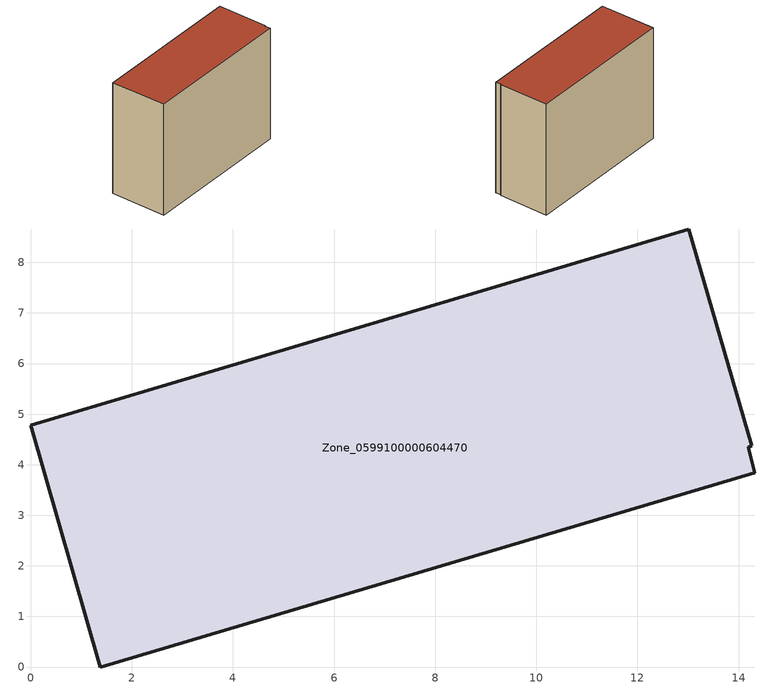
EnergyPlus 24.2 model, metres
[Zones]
Zone_0599100000604470
 floor ground (C_G): 14.26,4.38 14.19,4.35 14.32,3.84 1.38,0 0,4.78 13.01,8.66 z0
 wall outside (C_F): 14.26,4.38 13.01,8.66 0,4.78 1.38,0 14.32,3.84 14.19,4.35 14.26,4.38 z0:10.25
 roof outside (C_R): 14.19,4.35 14.26,4.38 13.01,8.66 0,4.78 1.38,0 14.32,3.84 z10.25
[BUILDING]
Pand.0599100000604470: North Axis=0; Terrain=City; Loads Convergence Tolerance Value=0.04; Temperature Convergence Tolerance Value=0.4; Solar Distribution=FullExterior; Maximum Number of Warmup Days=25; Minimum Number of Warmup Days=1
[Site:Location]
Rotterdam.The.Hague.AP_ZH_NLD Design_Conditions: Latitude=51.96; Longitude=4.45; Time Zone=1; Elevation=-4.5
[SITE:GROUNDTEMPERATURE:BUILDINGSURFACE]
18, 18, 18, 18, 18, 18, 18, 18, 18, 18, 18, 18
[MATERIAL] Thermal Absorptance=0.9; Solar Absorptance=0.7; Visible Absorptance=0.7
Name | Roughness | Thickness | Conductivity | Density | Specific Heat
G.TI.1946 | MediumSmooth | 0.15 | 1 | 540 | 1210
F.TI.1946 | Rough | 0.3 | 0.857143 | 1920 | 840
R.TI.1946 | MediumRough | 0.2 | 0.1 | 1500 | 1000
[CONSTRUCTION]
C_G: G.TI.1946
C_F: F.TI.1946
C_R: R.TI.1946
[ZONE]
Zone_0599100000604470: Type=1; Multiplier=1; Ceiling Height=Autocalculate; Volume=Autocalculate; Floor Area=autocalculate; Part of Total Floor Area=Yes
[ZONEINFILTRATION:DESIGNFLOWRATE]
Infil_Zone_0599100000604470: Zone or ZoneList or Space or SpaceList=Zone_0599100000604470; Schedule=AlwaysOn; Design Flow Rate Calculation Method=Flow/Area; Flow Rate per Floor Area=0.003; Constant Term Coefficient=1; Temperature Term Coefficient=0; Velocity Term Coefficient=0; Velocity Squared Term Coefficient=0
[HVACTEMPLATE:ZONE:IDEALLOADSAIRSYSTEM]
Zone_0599100000604470: Maximum Heating Supply Air Temperature=50; Minimum Cooling Supply Air Temperature=13; Maximum Heating Supply Air Humidity Ratio=0.0156; Minimum Cooling Supply Air Humidity Ratio=0.0077; Heating Limit=NoLimit; Cooling Limit=NoLimit; Dehumidification Control Type=ConstantSensibleHeatRatio; Cooling Sensible Heat Ratio=0.7; Dehumidification Setpoint=60; Humidification Control Type=None; Humidification Setpoint=30; Outdoor Air Method=None; Outdoor Air Flow Rate per Person=0.00944; Outdoor Air Flow Rate per Zone Floor Area=0; Outdoor Air Flow Rate per Zone=0; Demand Controlled Ventilation Type=None; Outdoor Air Economizer Type=NoEconomizer; Heat Recovery Type=None; Sensible Heat Recovery Effectiveness=0.7; Latent Heat Recovery Effectiveness=0.65
[ZONECONTROL:THERMOSTAT]
ThermostatControl_Zone_0599100000604470: Zone or ZoneList=Zone_0599100000604470; Control Type Schedule=DualSetpointControlType; Control 1=Thermostat_Zone_0599100000604470; Temperature Difference Between Cutout And Setpoint=0
[THERMOSTATSETPOINT:DUALSETPOINT]
Thermostat_Zone_0599100000604470: Heating Setpoint Temperature Schedule=HeatingSetpoint_Zone_0599100000604470; Cooling Setpoint Temperature Schedule=CoolingSetpoint_Zone_0599100000604470
[SCHEDULE:COMPACT]
HeatingSetpoint_Zone_0599100000604470: Through: 12/31, For: AllDays, Until: 24:00, 21
CoolingSetpoint_Zone_0599100000604470: Through: 12/31, For: AllDays, Until: 24:00, 24
DualSetpointControlType: Through: 12/31, For: AllDays, Until: 24:00, 4
AlwaysOn: Through: 12/31, For: AllDays, Until: 24:00, 1
